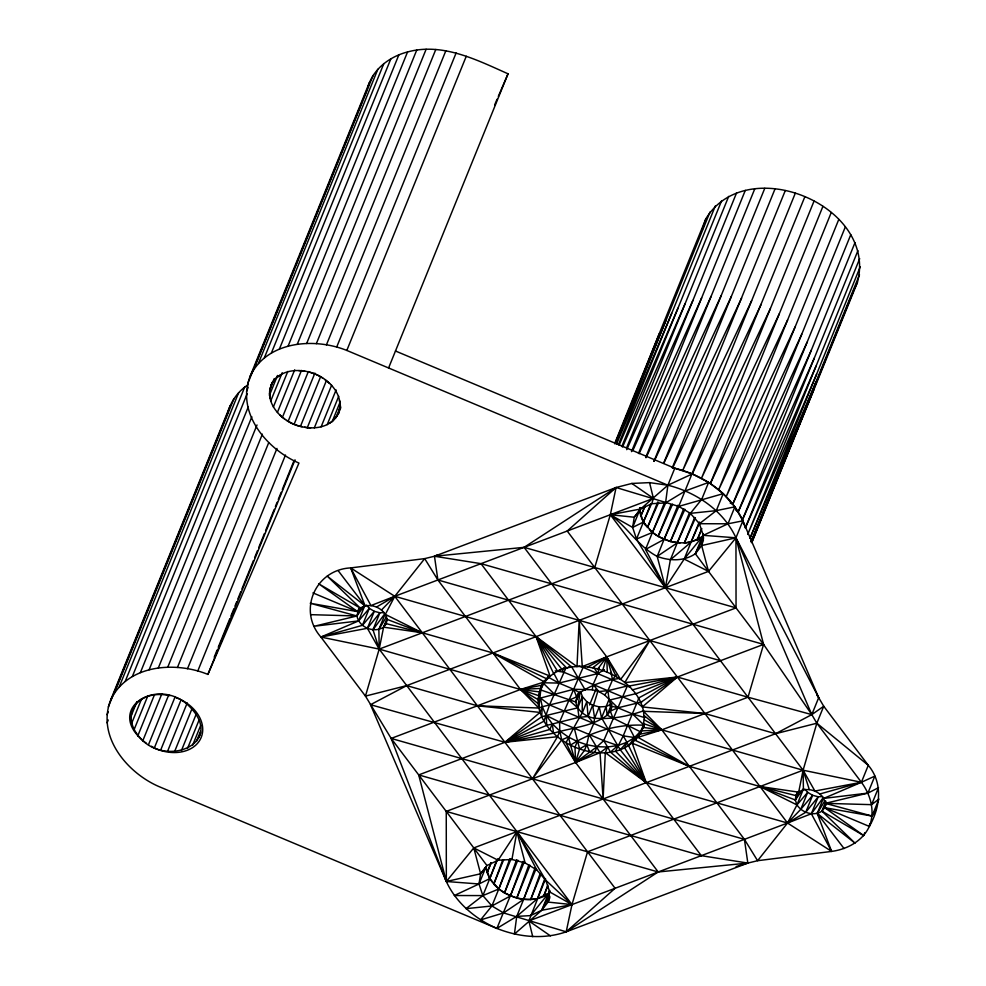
<?xml version="1.0" encoding="UTF-8"?>
<svg xmlns="http://www.w3.org/2000/svg" width="986" height="986" viewBox="0 0 986 986"><rect width="100%" height="100%" fill="white"/><g stroke="black" fill="none" stroke-linecap="round" stroke-linejoin="round"><path stroke-width="1.48" d="M615.991 674.757L612.589 679.773L607.881 690.705L609.175 700.171L611.098 705.976L617.914 707.825L632.655 714.012L644.018 725.228C625.297 776.993 537.999 748.916 538.073 699.567C547.02 643.944 635.157 665.846 643.501 711.3L661.803 729.85L744.418 839.345L747.832 863.083L566.198 931.819C543.643 939.72 518.796 937.168 496.895 928.43L158.906 786.557C126.923 772.716 96.32 736.024 110.765 699.764C127.724 664.453 175.36 661.125 207.898 674.412L298.955 463.063C266.861 449.345 236.011 412.875 250.074 376.43C266.651 340.971 314.263 337.323 346.813 350.437L667.892 485.211C696.486 492.371 723.354 510.538 735.963 537.814L818.688 697.644L823.729 706.247L868.284 765.309C883.246 783.007 880.301 807.546 869.332 826.428C862.577 841.144 847.122 849.328 831.617 851.411L757.593 860.704L747.832 863.083L658.192 871.969L575.577 762.474L566.05 742.68C571.177 732.672 576.366 722.578 582.233 713.026L582.307 696.523L580.865 692.16M270.053 398.196L269.511 393.254M269.585 391.294L272.148 382.297M339.936 407.119L338.518 413.257L335.067 418.569M339.997 405.147L339.467 400.217M645.004 506.447L640.727 516.245L639.631 507.753M770.399 308.569L692.295 473.921L667.892 485.211L649.564 482.622L631.853 483.448L616.09 487.503L434.469 556.24L424.695 558.618L350.683 567.911C315.495 569.526 297.378 610.383 320.894 637.042L365.461 696.104L406.737 685.603L477.384 705.791L538.8 708.022L540.772 689.953L542.448 684.21M641.713 701.983L617.914 707.825L604.652 694.982L598.835 691.506L592.241 689.781L573.692 689.263L540.464 698.063L542.263 706.752L546.256 715.503L559.567 722.048L603.777 740.609L607.598 747.006L605.305 752.663L603.112 798.98L600.03 752.725L589.036 734.422L593.757 723.49L594.644 718.227L599.241 706.913L606.156 706.531L610.617 704.398M535.78 869.467L516.726 916.388L514.409 934.112L541.721 910.288L549.769 890.469L548.61 893.316L537.444 898.64L516.726 916.388L496.895 928.43C475.425 918.977 456.259 903.114 446.338 881.509L418.705 774.922L504.931 742.285L541.696 716.822L542.263 706.752L568.984 700.183L576.588 696.929L579.756 692.825C591.76 684.58 605.318 680.402 619.837 678.356M606.156 706.531L607.142 715.183L640.234 731.698L634.528 737.553L632.223 743.21L689.337 766.344L759.984 786.532L796.959 804.921C802.123 812.846 813.758 816.63 821.967 811.158L824.653 807.67L869.332 826.428C875.371 811.515 870.663 794.765 861.394 782.28L816.839 723.219L811.798 714.616L748.017 697.213L661.803 729.85L640.074 734.176L640.234 731.698L644.018 725.228C618.296 723.897 592.167 731.267 570.512 745.108L575.577 762.474L446.251 811.416L446.338 881.509L479.011 883.974L489.759 878.625L496.821 859.915M751.8 542.546L857.413 282.44C877.922 205.556 746.759 151.425 705.84 218.818L614.685 443.54M864.796 832.726L863.65 835.561L824.653 807.67L825.331 803.343L867.927 793.101L874.816 776.13L861.394 782.28L803.097 770.214L661.803 729.85L641.726 730.897L644.215 719.755L643.501 711.3L704.904 713.531L775.563 733.72L816.839 723.219L868.284 765.309L861.394 782.28L823.692 798.401C818.528 790.464 806.893 786.692 798.685 792.152L795.998 795.64L795.32 799.979L796.959 804.921L787.531 823.027L757.593 860.704L744.418 839.345L391.171 738.428L365.461 696.104L379.191 649.108L383.603 627.17L387.054 618.678M384.281 612.54L379.881 612.787L374.286 611.32L369.331 608.35L358.596 620.921L320.894 637.042L379.191 649.108L594.743 567.529L610.322 514.717L640.567 509.022L651.734 503.698L665.562 502.934L667.892 485.211L674.781 468.239C703.338 475.116 730.638 493.419 742.852 520.842L818.688 697.644L811.798 714.616L775.563 733.72L473.785 847.923L446.338 881.509L370.502 704.707L406.737 685.603L708.503 571.399L735.963 537.814L742.852 520.842L727.988 523.8L699.419 523.714L690.385 513.349L678.725 506.385L616.09 487.503L524.096 547.341L434.469 556.24L437.883 579.978L520.497 689.473L538.8 708.022L542.263 706.752L539.971 712.41L504.931 742.285L370.502 704.707M869.332 826.428L869.738 823.815M629.992 687.267L583.108 667.399L559.567 722.048L559.801 731.057L557.509 736.715L504.931 742.285L546.725 725.4L579.016 717.303L577.71 707.837L580.162 692.135M363.785 606.353L356.957 615.979L310.245 603.272L357.635 611.64L360.334 608.152C369.873 601.768 384.947 607.968 386.98 619.344L386.302 623.682L383.603 627.17C374.064 633.554 358.99 627.355 356.957 615.979L358.781 608.818M547.563 677.357L544.358 681.955L520.497 689.473L391.171 738.428L473.785 847.923L480.613 873.781L479.011 883.974L482.869 895.596L491.903 905.961L503.563 912.925L566.198 931.819L658.192 871.969L446.251 811.416M643.661 710.758C627.712 716.366 611.456 719.509 594.644 718.227C585.967 716.995 577.328 711.116 575.787 702.02L577.734 694.095M516.726 916.388L530.554 915.612L541.721 910.288L548.043 902.079L549.646 891.886L545.788 880.264L516.898 831.605L498.103 860.236L486.948 865.56L480.613 873.781L446.338 881.509L391.171 738.428M823.544 797.871L817.221 813.425L831.617 851.411L787.531 823.027L567.209 531.035L616.09 487.503L610.322 514.717C627.367 527.153 638.435 546.564 657.181 556.387C669.617 561.083 684.013 561.478 695.352 553.75L703.4 533.931L702.242 536.778L684.185 559.074L665.402 587.718L636.5 539.059L632.642 527.436L634.245 517.231L640.567 509.022L667.892 485.211M611.098 705.976L610.309 711.079L607.142 715.183C591.6 727.039 571.695 727.471 553.565 733.227L504.931 742.285L543.952 721.173L549.535 704.928L565.705 668.52M802.998 789.145L795.32 799.979L759.984 786.532L798.685 792.152L803.097 770.214L816.839 723.219L823.729 706.247L811.798 714.616L763.583 644.4L708.503 571.399L701.675 545.541L703.277 535.349L699.419 523.714L716.304 510.637L734.878 506.829L742.421 519.881L814.288 358.115M592.241 689.781L593.141 684.518L597.849 673.586L599.155 667.682M486.948 865.56L473.785 847.923L498.103 860.236L511.931 859.472L516.898 831.605L536.754 869.886L545.788 880.264L571.979 904.606L566.198 931.819L615.091 888.287L394.77 596.296L350.683 567.911L365.066 605.897L327.266 576.169L360.334 608.152L318.638 583.761L357.635 611.64L358.879 609.114M664.589 502.503L645.534 549.424L665.402 587.718L670.357 559.851L689.411 512.93M702.118 230.12L705.84 218.818M589.036 734.422L586.756 744.738L584.464 750.395L575.577 762.474L561.7 739.87L559.801 731.057L552.246 723.773L546.256 715.503L541.696 716.822M274.441 379.844C259.38 399.466 282.23 423.783 302.147 426.716M286.716 420.295C301.999 430.66 328.967 432.225 338.518 413.257C345.568 393.241 325.405 375.161 307.361 371.685M549.375 895.707L541.721 910.288L571.979 904.606L379.191 649.108L372.991 629.758L379.881 612.787L367.396 628.292L320.894 637.042L362.441 625.321L374.286 611.32L367.396 628.292L379.191 649.108L520.497 689.473L538.073 699.567L540.772 689.953L575.787 702.02L579.805 692.123M549.843 896.36L548.043 902.079L571.979 904.606L587.545 851.793L803.097 770.214L814.904 791.031L861.394 782.28L819.859 793.989M169.912 695.709A36.938 27.497 22.1 0 0 135.168 705.273A36.938 27.497 22.1 0 0 139.692 737.38C165.882 768.772 227.877 742.729 187.845 704.891C155.763 675.804 102.371 710.659 146.396 743.321M602.692 670.406L606.723 656.849L736.049 607.894L735.963 537.814L703.277 535.349L727.988 523.8L734.878 506.829L723.194 493.666L710.351 483.584L822.916 206.37M627.946 724.932L634.528 737.553L626.936 742.298L617.778 745.539L607.598 747.006L600.03 752.725L575.577 762.474L579.595 748.916L574.296 728.235M593.301 706.013L597.812 691.383M609.964 706.038L610.876 703.104M639.002 697.792L623.226 735.864L615.486 751.196L646.224 782.662L701.305 855.663L747.832 863.083L736.086 866.558M699.185 522.136L684.185 559.074L708.503 571.399L695.352 553.75L701.675 545.541L703.462 539.823M651.734 503.698L653.422 498.398L649.564 482.622M545.554 878.674L528.866 920.924L532.736 936.7M575.787 702.02L578.93 692.455M367.63 88.013C372.474 69.402 389.556 56.584 407.551 51.962C442.554 42.312 476.99 60.035 508.036 73.802L388.583 367.975M644.129 715.602L661.803 729.85L642.971 727.434L644.326 723.416M248.262 384.663C238.23 391.023 230.823 401.277 227.778 412.752L141.787 624.508M872.98 814.67L876.221 809.457L872.055 816.051L824.653 807.67L825.664 804.835M516.615 859.681L504.499 892.971L515.505 897.691M523.048 861.419L510.452 895.954L491.903 905.961L465.996 908.685L482.869 895.596L498.793 888.99L509.885 858.695M547.612 886.5L543.557 896.484C535.151 900.255 525.6 900.341 516.775 898.123L528.866 864.895M535.09 867.791L523.615 899.417L503.563 912.925L480.589 919.913L491.903 905.961L510.958 859.04M540.106 873.707L530.665 899.626L541.092 873.953M544.888 878.452L537.444 898.64C521.569 901.537 504.733 895.966 493.764 884.134L502.811 859.718M543.557 896.484L547.846 885.034M480.613 873.781L485.901 867.002L487.109 872.795L490.966 862.799M635.329 740.387L640.234 731.698L637.942 737.355L689.337 766.344L635.329 740.387L634.528 737.553L623.226 735.864L549.535 704.928L540.464 698.063L538.171 703.721L520.497 689.473L539.317 691.889L542.362 684.074M751.628 541.104L753.316 536.803M755.572 531.084L757.26 526.783M621.18 429.625L622.881 425.336M625.161 419.605L627.429 413.886M630.843 405.295L659.277 333.712M751.751 542.546L810.381 397.148M110.765 699.764L230.219 405.579M108.324 706.937L140.641 627.355M114.376 693.072L233.83 398.899M107.055 714.69L108.213 711.843M119.22 686.848L238.674 392.662M107.08 722.849L108.238 720.002M125.259 681.24L244.713 387.067M250.074 376.43L369.528 82.245M247.708 383.64L254.055 368M255.201 365.165L270.78 326.785M271.939 323.95L294.444 268.525M295.603 265.678L298.487 258.566M299.633 255.731L318.108 210.252M319.254 207.405L338.876 159.091M340.034 156.244L362.54 100.818M363.698 97.984L367.162 89.455M253.612 369.713L373.078 75.528M246.512 391.405L248.238 387.141M258.394 363.44L377.848 69.254M132.37 676.445L247.203 393.636M264.359 357.795L383.825 63.609M140.394 672.588L248.312 406.836M271.421 352.951L390.875 58.766M149.132 669.753L251.849 416.782M279.408 349.032L398.862 54.846M130.571 717.352L136.918 701.724M131.742 723.145L141.553 698.988M269.622 389.938L274.244 378.575M288.097 346.135L407.551 51.962M158.327 667.966L257.013 424.954M269.449 395.349L277.522 375.456M133.8 730.404L147.641 696.301M270.669 401.142L282.218 372.72M137.769 735.926L154.494 694.711M297.267 344.299L416.721 50.113M167.743 667.214L262.387 434.148M273.356 406.984L287.789 371.451M142.785 740.794L161.827 693.885M277.374 412.481L294.691 369.849M306.658 343.485L426.112 49.3M177.443 667.46L268.623 442.911M148.467 744.775L168.668 695.031M284.646 418.853L282.427 417.325L301.482 370.428M316.346 343.658L435.8 49.473M154.42 747.782L175.188 696.621M187.525 668.718L276.98 448.433M288.146 421.281L308.347 371.537M160.73 749.964L180.931 700.22M294.111 424.263L314.891 373.102M326.428 344.866L445.882 50.68M197.767 671.047L285.484 455.027M167.583 751.283L187.204 702.956M300.434 426.396L320.635 376.652M336.67 347.134L456.124 52.948M174.621 751.517L191.937 708.885M214.221 657.169L217.105 650.057M218.263 647.223L229.8 618.801M230.958 615.954L233.842 608.855M235.001 606.008L236.726 601.743M237.885 598.896L240.769 591.797M241.915 588.95L253.464 560.529M254.622 557.682L257.506 550.582M258.652 547.735L264.433 533.525M265.579 530.69L274.231 509.368M275.39 506.521L277.128 502.256M278.274 499.421L281.158 492.31M282.316 489.475L293.853 461.054M304.637 427.185L307.287 427.677L326.329 380.781M207.898 674.412L295.036 459.821M181.424 750.556L196.424 713.605M314.324 427.862L331.629 385.23M346.813 350.437L466.267 56.264M187.537 748.411L199.086 719.99M321.103 426.864L336.103 389.914M192.615 745.268L200.7 725.376M196.448 741.386L200.491 731.439M198.999 737.084L200.725 732.82M327.192 424.683L338.728 396.261M329.755 423.056L332.233 421.503L340.306 401.598M336.016 417.583L340.638 406.22M338.518 413.257L340.823 407.575M364.919 605.367L358.596 620.921L314.374 626.221L356.957 615.979L360.408 607.499M362.441 625.321L369.331 608.35L366.447 605.047M379.191 649.108L378.87 629.425L385.181 613.871M615.991 443.552L710.019 211.99M618.419 444.6L715.343 205.901M621.809 446.498L721.641 200.663M626.554 447.915L728.691 196.374M631.508 451.625L736.542 192.948M539.317 691.889L540.772 689.953L538.467 695.611L520.497 689.473L540.562 688.425L542.288 684.185M638.521 453.338L745.293 190.397M645.682 457.479L754.771 188.831M653.928 461.263L764.754 188.326M487.109 872.795L491.164 862.812M497.868 858.658L482.869 895.596L454.312 895.522L479.011 883.974L485.901 867.002L489.759 878.625L492.963 883.037M610.322 514.717L632.642 527.436L640.69 507.605L639.532 510.465L634.245 517.231L610.322 514.717L803.097 770.214L809.309 789.564M640.727 516.245L644.782 506.262M663.615 463.272L775.021 188.918M493.764 884.134L503.599 859.891M650.92 503.55L636.5 539.059L652.424 532.452L665.698 502.959M657.798 501.923L647.383 527.596L658.66 502.453M672.255 467.882L785.287 190.569M546.725 725.4L546.256 715.503L577.71 707.837L582.307 696.523L586.83 701.712L592.648 705.187L599.241 706.913L601.559 717.845L620.231 749.779L646.224 782.662L787.531 823.027L811.342 813.758L823.199 797.686M517.823 860.162L504.499 892.971L498.793 888.99L489.759 878.625L487.639 873.966M582.233 713.026L586.83 701.712L588.063 716.502L593.757 723.49M795.308 193.207L682.743 470.421L761.217 304.206M524.355 861.727L496.895 928.43M589.566 704.965L595.938 689.276M680.057 542.966L670.394 541.573L658.118 536.421L670.862 505.054M559.801 731.057L568.355 737.01L577.291 741.509L574.986 747.166L575.577 762.474L594.743 752.343L597.035 746.685L603.777 740.609L627.33 685.96L607.881 690.705L598.835 691.506L593.141 684.518M516.775 898.123L530.086 865.314M665.402 587.718L657.181 556.387L677.974 505.189M804.859 196.719L678.725 506.385L723.194 493.666L716.304 510.637L690.385 513.349L701.699 499.409L708.589 482.437L692.295 473.921L674.781 468.239L395.472 351.004M683.705 508.776L670.394 541.573L684.913 509.294M601.559 717.845L609.101 699.308M814.042 201.082L701.477 478.284L779.273 313.856M607.142 715.183L611.727 703.868L610.309 711.079L613.206 718.745M612.023 706.839L610.309 711.079L617.914 707.825M694.711 517.416L684.284 543.089L695.45 517.896M548.043 902.079L549.769 897.839M701.81 528.533L697.176 539.946L685.64 542.892M831.247 212.52L718.683 489.734L795.147 326.896M838.79 219.41L726.226 496.611L801.717 334.34M730.207 503.045L732.795 504.068L845.359 226.854M735.778 510.169L738.218 511.894L850.782 234.68M742.421 519.881L854.985 242.667M743.617 523.8L742.852 520.842L745.367 527.843L857.931 250.629M859.693 258.628L747.708 534.412L816.605 374.212M750.001 538.233L860.248 266.725M859.496 274.737L750.987 541.967L813.77 389.938M751.887 541.191L826.465 357.548M827.611 354.714L854.024 289.662M759.984 786.532L795.998 795.64L797.144 792.818M795.32 799.979L798.759 791.487M803.27 789.367L796.959 804.921L807.682 792.35L812.637 795.308L818.232 796.787L822.644 796.54M550.434 935.874L528.866 920.924L787.531 823.027L800.792 809.321L807.682 792.35L804.81 789.047M787.531 823.027L805.747 812.279L812.637 795.308L800.792 809.321M825.985 801.261L821.967 811.158L855.035 843.153L817.221 813.425L824.974 800.607M824.653 807.67L825.8 804.847M871.612 804.662L878.501 787.691L867.927 793.101L823.692 798.401L825.331 803.343L872.055 816.051L878.945 799.079L871.612 804.662L825.331 803.343M614.907 443.774L666.376 319.476M616.607 443.823L671.688 313.388M750.075 538.257L815.853 382.223M701.379 530.111L697.176 539.946L702.242 536.778L691.075 542.103L670.357 559.851M619.159 445.019L677.986 308.162M494.664 104.849L497.092 99.204M498.312 96.382L508.036 73.802M622.548 447.003L685.048 303.873M699.69 522.383L691.075 542.103C676.149 544.753 660.263 540.168 649.392 529.544M745.367 527.843L816.051 366.114M640.074 734.176L644.018 725.228L642.971 727.434M626.739 449.653L692.899 300.447M632.642 527.436L643.39 522.087L651.487 503.846M690.434 513.46L677.246 542.879L657.181 556.387M658.118 536.421L672.588 504.203M679.12 505.904L664.083 539.416L645.534 549.424M632.827 450.553L701.65 297.883M738.218 511.894L811.342 350.166M639.101 453.683L711.116 296.318M732.795 504.068L807.14 342.167M646.089 457.664L721.111 295.812M386.808 620.342L383.603 627.17L422.304 632.79L492.963 652.978L550.065 676.113L536.064 636.66L480.983 563.659L434.469 556.24L437.266 554.97M654.137 461.374L731.365 296.404M825.8 802.974L821.967 811.158L863.65 835.561M854.591 288.454L857.413 282.44M663.763 463.346L741.632 298.068M672.723 467.783L751.652 300.705M710.351 483.584L787.604 320.006M795.998 795.64L797.859 791.857M544.124 681.351L542.226 685.147L520.497 689.473M540.562 688.425L544.617 680.34M577.882 694.354L576.588 696.929L573.692 689.263L558.951 683.076L547.883 676.975M720.483 660.719L437.883 579.978L424.695 558.618L394.77 596.296L385.341 614.401L422.304 632.79L386.302 623.682M695.352 553.75L703.696 537.851M557.509 736.715L532.465 778.792L561.7 739.87L568.355 737.01L570.512 745.108M378.87 629.425L386.623 616.607M549.276 675.299L546.971 678.935L492.963 652.978L544.358 681.955M271.002 385.144C280.542 366.188 307.521 367.741 322.792 378.119M605.305 752.663L646.224 782.662L628.649 745.749L634.528 737.553M597.836 668.927L606.723 656.849L524.096 547.341L736.049 607.894M372.991 629.758L384.848 613.686M604.652 694.982L607.881 690.705M805.747 812.279L818.232 796.787L811.342 813.758L831.617 851.411M530.554 915.612L548.61 893.316L544.814 895.695M620.231 749.779L626.936 742.298L623.226 735.864M275.821 378.427L279.753 375.346M332.233 421.503L333.699 419.987M381.496 610.001L394.77 596.296L653.422 498.398L631.853 483.448M564.078 667.522L562.069 669.543L536.064 636.66L394.77 596.296L370.946 605.564L350.683 567.911M632.223 743.21L646.224 782.662L610.482 752.158L617.778 745.539L603.777 740.609M701.675 545.541L735.963 537.814L763.583 644.4L677.37 677.025L642.33 706.913L704.904 713.531M592.759 667.768L606.723 656.849L620.601 679.453L649.823 640.53L624.791 682.608L677.37 677.025L748.017 697.213L763.583 644.4L480.983 563.659M575.577 762.474L597.035 746.685L607.598 747.006L610.482 752.158M559.949 669.593L557.657 671.367L536.064 636.66L576.995 666.659L579.176 620.342L582.27 666.598L606.723 656.849L616.238 676.642M640.604 702.5L677.37 677.025L628.735 686.096M538.073 699.567L540.464 698.063M665.562 502.934L685.406 490.892L708.589 482.437M544.321 682.805L558.951 683.076L597.849 673.586L604.381 669.654M376.541 607.031L394.77 596.296M579.595 748.916L586.756 744.738L597.035 746.685M569.304 666.709L566.802 668.126L536.064 636.66L553.639 673.574M638.336 698.15L677.37 677.025L632.346 689.892M587.557 666.98L606.723 656.849L611.788 674.214M635.576 693.922L677.37 677.025M637.942 737.355L661.803 729.85L644.215 719.755M504.931 742.285L549.941 729.43L552.246 723.773L553.565 733.227M609.175 700.171L636.475 693.515M579.016 717.303L588.063 716.502L592.648 705.187L594.644 718.227M298.77 370.637L304.884 371.229M307.287 427.677L310.738 427.764M310.676 614.66L356.957 615.979M477.384 705.791L539.971 712.41M672.945 467.98L674.781 468.239M555.192 670.874L563.659 672.144L637.363 703.08L643.02 707.369M511.931 859.472L525.107 862.923L536.754 869.886M418.705 774.922L701.305 855.663M632.655 714.012L644.77 717.648M176.211 697.891L179.033 698.791A36.938 27.497 22.1 0 1 200.626 738.699A36.938 27.497 22.1 0 1 154.901 748.275L151.363 746.242M643.821 723.712L661.803 729.85M577.291 741.509L586.756 744.738L589.529 751.554M578.905 665.92L583.108 667.399M386.98 619.344L422.304 632.79M312.956 592.894L357.635 611.64M549.646 891.886L571.979 904.606M573.692 689.263L579.756 692.825M324.875 379.548L329.558 383.455M656.984 535.632L652.424 532.452L643.39 522.087L641.257 517.416M536.064 636.66L571.806 667.165M568.984 700.183L577.71 707.837M279.95 414.946L282.427 417.325M542.867 682.768L554.243 693.996M817.221 813.425L844.041 848.539M338.26 570.783L365.066 605.897M639.532 510.465L643.39 522.087L646.582 526.499M816.963 695.142L818.688 697.644M593.843 667.448L597.849 673.586M646.224 782.662L624.643 747.955L626.936 742.298L628.649 745.749M643.39 522.087L644.955 524.725M571.424 666.437L585.327 690.163M562.18 669.568L563.659 672.144M553.676 672.982L558.951 683.076M735.963 537.814L811.798 714.616M445.302 878.612L446.338 881.509M516.898 831.605L525.107 862.923M610.926 672.403L612.589 679.773M606.723 656.849L607.302 672.156M803.097 770.214L803.43 789.897"/></g></svg>
